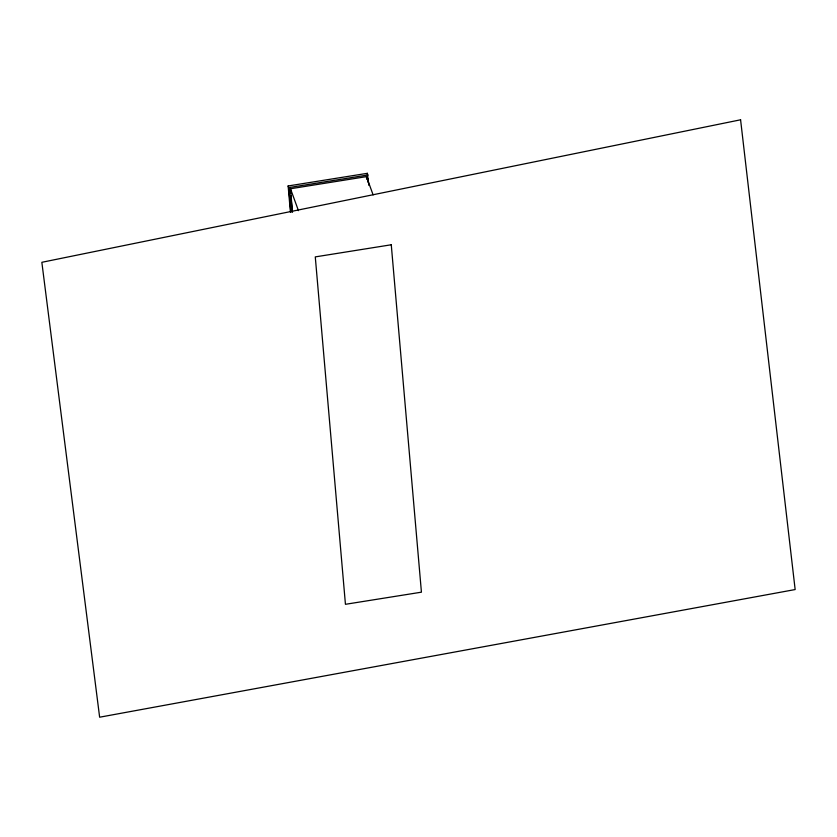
<?xml version="1.0" encoding="UTF-8"?>
<svg xmlns="http://www.w3.org/2000/svg" width="837" height="837" viewBox="0 0 837 837"><rect width="100%" height="100%" fill="white"/><g stroke="black" fill="none" stroke-linecap="round" stroke-linejoin="round"><path stroke-width="1.26" d="M290.397 212.002L288.137 185.96L367.359 173.322L368.866 185.385M288.137 185.96L288.744 187.603L367.966 174.964M373.114 194.885L366.47 176.628L290.481 188.754L292.511 212.169M290.177 187.927L298.453 210.652M367.359 173.322L367.589 175.927M367.82 178.532L368.154 182.435M366.47 176.628L366.69 179.233M290.293 189.235L290.627 193.138M290.857 195.732L292.207 211.353M290.104 189.717L290.449 193.619M290.899 198.819L291.234 202.721M291.684 207.932L292.029 211.834M288.744 187.603L290.889 212.336M740.588 119.796L41.85 262.305L99.634 717.204L795.15 589.551L740.588 119.796M391.266 244.77L315.277 256.896L345.44 604.304L421.429 592.177L391.266 244.77"/></g></svg>
